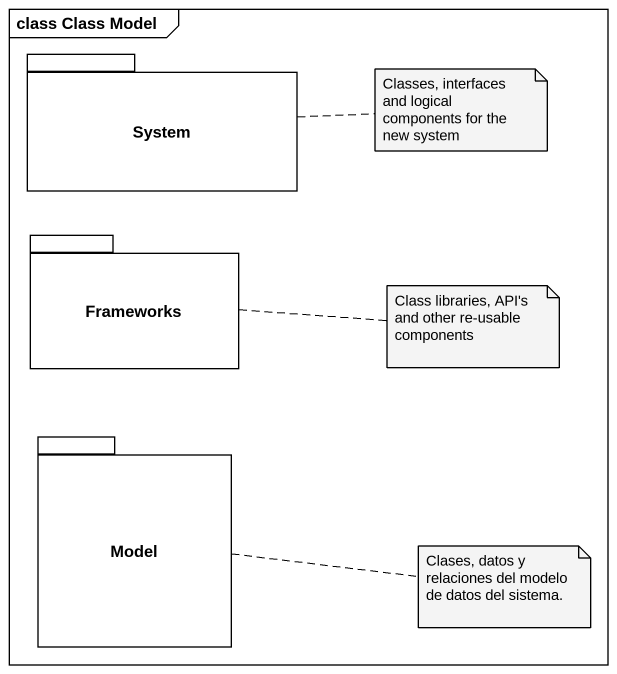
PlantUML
@startuml
mainframe class Class Model
package System {
}
package Frameworks {
}
package Model {
}
note right of System : Classes, interfaces and logical components for the new system
note right of Frameworks : Class libraries, API's and other re-usable components
note right of Model : Clases, datos y relaciones del modelo de datos del sistema.
@enduml
